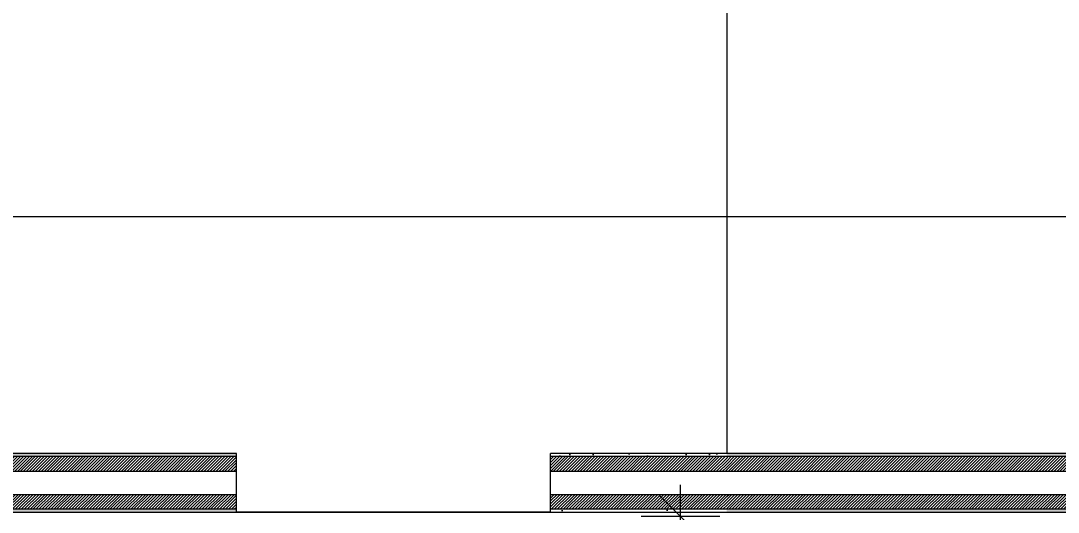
# Model space of a CAD drawing. Header units: millimetres. Extents: x 141848 to 1648660, y -821378 to -151356.
# Drawn here: x 393203 to 398159, y -231396 to -229049 of the extents above; entities that cross this region are included whole.
import ezdxf

# ---------------------------------------------------------------- set-up
doc = ezdxf.new("R2010")
doc.units = ezdxf.units.MM
doc.header["$MEASUREMENT"] = 0
doc.linetypes.add('Wipeout_Contour', pattern=[1000, 0, -1000])
for name, color, linetype in [('Cotations - 1_100', 7, 'Continuous'), ('Nouveau_0', 7, 'Continuous'), ('Portes ARCHICAD', 7, 'Continuous'), ('Sols_ Dalles', 7, 'Continuous')]:
    doc.layers.add(name, color=color, linetype=linetype)
doc.styles.add('STYLE_GENERE_2', font='')
doc.styles.get('STYLE_GENERE_2').set_extended_font_data('Arial')
doc.dimstyles.new('STYLE_GENERE__1', dxfattribs={"dimtxt": 250, "dimasz": 190, "dimexe": 1.25, "dimexo": 0.625, "dimgap": 0, "dimtad": 1, "dimlfac": 0.001, "dimtxsty": 'STYLE_GENERE_2', "dimblk": 'ARROWHEAD_6', "dimblk1": 'ARROWHEAD_6', "dimblk2": 'ARROWHEAD_6', "dimcen": 2.5, "dimse1": 1, "dimse2": 1, "dimclrd": 7, "dimclre": 7, "dimclrt": 7, "dimazin": 3, "dimtfac": 1, "dimtmove": 0, "dimatfit": 3})
doc.dimstyles.new('STYLE_GENERE__2', dxfattribs={"dimtxt": 250, "dimasz": 190, "dimexe": 1.25, "dimexo": 0.625, "dimgap": 0, "dimtad": 1, "dimlfac": 0.001, "dimtxsty": 'STYLE_GENERE_2', "dimblk": 'ARROWHEAD_6', "dimblk1": 'ARROWHEAD_6', "dimblk2": 'ARROWHEAD_6', "dimcen": 2.5, "dimse1": 1, "dimse2": 1, "dimclrd": 7, "dimclre": 7, "dimclrt": 7, "dimazin": 3, "dimtfac": 1, "dimtmove": 0, "dimatfit": 3})
pattern_1 = [(45, (0, 175), (-55.684659, 55.684659), [0, -52.5, 0, -78.75]), (110, (175, 175), (74.000794, 26.934086), [0, -38.5, 0, -66.5])]
pattern_2 = [(45, (0, 0), (-7.07106781, 7.07106781), [])]

# ---------------------------------------------------------------- blocks, each defined once
blk = doc.blocks.new('Mur_248_2', base_point=(404275.6, -231395.6))
at = {"color": 254, "linetype": 'Wipeout_Contour', "lineweight": 0, "ltscale": 1848890.019998213}
blk.add_wipeout([(403995.6, -231115.6), (396575.1, -231115.6), (396575.1, -231130.6), (403995.6, -231130.6)], dxfattribs=at)
at = {"color": 254, "linetype": 'Wipeout_Contour', "lineweight": 0, "ltscale": 1849420.300529015}
blk.add_wipeout([(396575.1, -231395.6), (403995.6, -231395.6), (403995.6, -231380.6), (396575.1, -231380.6)], dxfattribs=at)
at = {"linetype": 'Continuous', "lineweight": 5, "true_color": 0x5f5f5f}
h = blk.add_hatch(dxfattribs=at)
h.set_pattern_fill('Enduit_0002', color=251, style=0, pattern_type=2)
h.set_pattern_definition(pattern_1)
h.paths.add_polyline_path([(403995.6, -231115.6), (396575.1, -231115.6), (396575.1, -231130.6), (403995.6, -231130.6)])
h = blk.add_hatch(dxfattribs=at)
h.set_pattern_fill('Enduit_0002', color=251, style=0, pattern_type=2)
h.set_pattern_definition(pattern_1)
h.paths.add_polyline_path([(396575.1, -231395.6), (403995.6, -231395.6), (403995.6, -231380.6), (396575.1, -231380.6)])
at = {"color": 254, "linetype": 'Wipeout_Contour', "lineweight": 0, "ltscale": 1849335.228710483}
blk.add_wipeout([(396575.1, -231380.6), (403995.6, -231380.6), (403995.6, -231310.6), (396575.1, -231310.6)], dxfattribs=at)
at = {"linetype": 'Continuous', "lineweight": 5, "true_color": 0x5f5f5f}
h = blk.add_hatch(dxfattribs=at)
h.set_pattern_fill('Briques_terre_cuite__int_94', color=251, style=0, pattern_type=2)
h.set_pattern_definition(pattern_2)
h.paths.add_polyline_path([(396575.1, -231380.6), (403995.6, -231380.6), (403995.6, -231310.6), (396575.1, -231310.6)])
at = {"color": 7, "linetype": 'Continuous', "lineweight": 5}
blk.add_line((396575.1, -231380.6), (403995.6, -231380.6), dxfattribs=at)
at = {"color": 7, "linetype": 'Continuous', "lineweight": 5, "flags": 128}
blk.add_lwpolyline([(396575.1, -231395.6), (403995.6, -231395.6)], dxfattribs=at)
at = {"color": 254, "linetype": 'Wipeout_Contour', "lineweight": 0, "ltscale": 1849155.113036918}
blk.add_wipeout([(396575.1, -231310.6), (403995.6, -231310.6), (403995.6, -231200.6), (396575.1, -231200.6)], dxfattribs=at)
at = {"color": 7, "linetype": 'Continuous', "lineweight": 5}
blk.add_line((396575.1, -231310.6), (403995.6, -231310.6), dxfattribs=at)
at = {"color": 254, "linetype": 'Wipeout_Contour', "lineweight": 0, "ltscale": 1848975.03815749}
blk.add_wipeout([(396575.1, -231200.6), (403995.6, -231200.6), (403995.6, -231130.6), (396575.1, -231130.6)], dxfattribs=at)
at = {"linetype": 'Continuous', "lineweight": 5, "true_color": 0x5f5f5f}
h = blk.add_hatch(dxfattribs=at)
h.set_pattern_fill('Briques_terre_cuite__int_94', color=251, style=0, pattern_type=2)
h.set_pattern_definition(pattern_2)
h.paths.add_polyline_path([(396575.1, -231200.6), (403995.6, -231200.6), (403995.6, -231130.6), (396575.1, -231130.6)])
at = {"color": 7, "linetype": 'Continuous', "lineweight": 5}
for p, q in [((403995.6, -231130.6), (396575.1, -231130.6)), ((396575.1, -231200.6), (403995.6, -231200.6))]:
    blk.add_line(p, q, dxfattribs=at)
at = {"color": 7, "linetype": 'Continuous', "lineweight": 5, "flags": 128}
blk.add_lwpolyline([(403995.6, -231115.6), (396575.1, -231115.6)], dxfattribs=at)
blk = doc.blocks.new('Ouverture porte simple_2')
at = {"layer": 'Portes ARCHICAD', "color": 7, "linetype": 'Continuous', "lineweight": 5}
for p, q in [((-750, 265), (-750, 280)), ((-750, 195), (-750, 265)), ((750, 265), (750, 280)), ((750, 195), (750, 265)), ((-750, 85), (-750, 195)), ((750, 85), (750, 195)), ((-750, 15), (-750, 85)), ((750, 15), (750, 85)), ((-750, 0), (-750, 15)), ((750, 0), (750, 15))]:
    blk.add_line(p, q, dxfattribs=at)
blk = doc.blocks.new('Mur_333_2', base_point=(396575.1, -231395.6))
at = {"color": 254, "linetype": 'Wipeout_Contour', "lineweight": 0, "ltscale": 1806657.915076346}
blk.add_wipeout([(381840.2, -231115.6), (381840.2, -231130.6), (394234.2, -231130.6), (394234.2, -231115.6)], dxfattribs=at)
at = {"color": 254, "linetype": 'Wipeout_Contour', "lineweight": 0, "ltscale": 1834585.112847356}
blk.add_wipeout([(395734.2, -231115.6), (395734.2, -231130.6), (396575.1, -231130.6), (396575.1, -231115.6)], dxfattribs=at)
at = {"color": 254, "linetype": 'Wipeout_Contour', "lineweight": 0, "ltscale": 1806747.408996534}
blk.add_wipeout([(394234.2, -231380.6), (381575.2, -231380.6), (381575.2, -231395.6), (394234.2, -231395.6)], dxfattribs=at)
at = {"color": 254, "linetype": 'Wipeout_Contour', "lineweight": 0, "ltscale": 1835119.501645701}
blk.add_wipeout([(396575.1, -231380.6), (395734.2, -231380.6), (395734.2, -231395.6), (396575.1, -231395.6)], dxfattribs=at)
at = {"linetype": 'Continuous', "lineweight": 5, "true_color": 0x5f5f5f}
h = blk.add_hatch(dxfattribs=at)
h.set_pattern_fill('Enduit_0002', color=251, style=0, pattern_type=2)
h.set_pattern_definition(pattern_1)
h.paths.add_polyline_path([(381840.2, -231115.6), (381840.2, -231130.6), (394234.2, -231130.6), (394234.2, -231115.6)])
h = blk.add_hatch(dxfattribs=at)
h.set_pattern_fill('Enduit_0002', color=251, style=0, pattern_type=2)
h.set_pattern_definition(pattern_1)
h.paths.add_polyline_path([(395734.2, -231115.6), (395734.2, -231130.6), (396575.1, -231130.6), (396575.1, -231115.6)])
h = blk.add_hatch(dxfattribs=at)
h.set_pattern_fill('Enduit_0002', color=251, style=0, pattern_type=2)
h.set_pattern_definition(pattern_1)
h.paths.add_polyline_path([(394234.2, -231380.6), (381575.2, -231380.6), (381575.2, -231395.6), (394234.2, -231395.6)])
h = blk.add_hatch(dxfattribs=at)
h.set_pattern_fill('Enduit_0002', color=251, style=0, pattern_type=2)
h.set_pattern_definition(pattern_1)
h.paths.add_polyline_path([(396575.1, -231380.6), (395734.2, -231380.6), (395734.2, -231395.6), (396575.1, -231395.6)])
at = {"color": 254, "linetype": 'Wipeout_Contour', "lineweight": 0, "ltscale": 1806780.037284753}
blk.add_wipeout([(381645.2, -231380.6), (394234.2, -231380.6), (394234.2, -231310.6), (381645.2, -231310.6)], dxfattribs=at)
at = {"color": 254, "linetype": 'Wipeout_Contour', "lineweight": 0, "ltscale": 1835033.770950255}
blk.add_wipeout([(395734.2, -231380.6), (396575.1, -231380.6), (396575.1, -231310.6), (395734.2, -231310.6)], dxfattribs=at)
at = {"linetype": 'Continuous', "lineweight": 5, "true_color": 0x5f5f5f}
h = blk.add_hatch(dxfattribs=at)
h.set_pattern_fill('Briques_terre_cuite__int_94', color=251, style=0, pattern_type=2)
h.set_pattern_definition(pattern_2)
h.paths.add_polyline_path([(381645.2, -231380.6), (394234.2, -231380.6), (394234.2, -231310.6), (381645.2, -231310.6)])
h = blk.add_hatch(dxfattribs=at)
h.set_pattern_fill('Briques_terre_cuite__int_94', color=251, style=0, pattern_type=2)
h.set_pattern_definition(pattern_2)
h.paths.add_polyline_path([(395734.2, -231380.6), (396575.1, -231380.6), (396575.1, -231310.6), (395734.2, -231310.6)])
at = {"color": 7, "linetype": 'Continuous', "lineweight": 5}
for p, q in [((381645.2, -231380.6), (394234.2, -231380.6)), ((394234.2, -231395.6), (394234.2, -231380.6)), ((395734.2, -231380.6), (396575.1, -231380.6)), ((395734.2, -231395.6), (395734.2, -231380.6))]:
    blk.add_line(p, q, dxfattribs=at)
at = {"color": 7, "linetype": 'Continuous', "lineweight": 5, "flags": 128}
for points in [[(381575.2, -231395.6), (394234.2, -231395.6)], [(395734.2, -231395.6), (396575.1, -231395.6)]]:
    blk.add_lwpolyline(points, dxfattribs=at)
at = {"color": 254, "linetype": 'Wipeout_Contour', "lineweight": 0, "ltscale": 1806783.821864869}
blk.add_wipeout([(381755.2, -231310.6), (394234.2, -231310.6), (394234.2, -231200.6), (381755.2, -231200.6)], dxfattribs=at)
at = {"color": 254, "linetype": 'Wipeout_Contour', "lineweight": 0, "ltscale": 1834852.259648356}
blk.add_wipeout([(395734.2, -231310.6), (396575.1, -231310.6), (396575.1, -231200.6), (395734.2, -231200.6)], dxfattribs=at)
at = {"color": 7, "linetype": 'Continuous', "lineweight": 5}
for p, q in [((381755.2, -231310.6), (394234.2, -231310.6)), ((394234.2, -231380.6), (394234.2, -231310.6)), ((395734.2, -231310.6), (396575.1, -231310.6)), ((395734.2, -231380.6), (395734.2, -231310.6))]:
    blk.add_line(p, q, dxfattribs=at)
at = {"color": 254, "linetype": 'Wipeout_Contour', "lineweight": 0, "ltscale": 1806719.265080628}
blk.add_wipeout([(381825.2, -231200.6), (394234.2, -231200.6), (394234.2, -231130.6), (381825.2, -231130.6)], dxfattribs=at)
at = {"color": 254, "linetype": 'Wipeout_Contour', "lineweight": 0, "ltscale": 1834670.790029041}
blk.add_wipeout([(395734.2, -231200.6), (396575.1, -231200.6), (396575.1, -231130.6), (395734.2, -231130.6)], dxfattribs=at)
at = {"linetype": 'Continuous', "lineweight": 5, "true_color": 0x5f5f5f}
h = blk.add_hatch(dxfattribs=at)
h.set_pattern_fill('Briques_terre_cuite__int_94', color=251, style=0, pattern_type=2)
h.set_pattern_definition(pattern_2)
h.paths.add_polyline_path([(381825.2, -231200.6), (394234.2, -231200.6), (394234.2, -231130.6), (381825.2, -231130.6)])
h = blk.add_hatch(dxfattribs=at)
h.set_pattern_fill('Briques_terre_cuite__int_94', color=251, style=0, pattern_type=2)
h.set_pattern_definition(pattern_2)
h.paths.add_polyline_path([(395734.2, -231200.6), (396575.1, -231200.6), (396575.1, -231130.6), (395734.2, -231130.6)])
at = {"color": 7, "linetype": 'Continuous', "lineweight": 5}
for p, q in [((394234.2, -231130.6), (381840.2, -231130.6)), ((394234.2, -231130.6), (394234.2, -231115.6)), ((394234.2, -231200.6), (394234.2, -231130.6)), ((395734.2, -231130.6), (395734.2, -231115.6)), ((396575.1, -231130.6), (395734.2, -231130.6)), ((395734.2, -231200.6), (395734.2, -231130.6)), ((381825.2, -231200.6), (394234.2, -231200.6)), ((394234.2, -231310.6), (394234.2, -231200.6)), ((395734.2, -231200.6), (396575.1, -231200.6)), ((395734.2, -231310.6), (395734.2, -231200.6))]:
    blk.add_line(p, q, dxfattribs=at)
at = {"color": 7, "linetype": 'Continuous', "lineweight": 5, "flags": 128}
for points in [[(394234.2, -231115.6), (381840.2, -231115.6)], [(396575.1, -231115.6), (395734.2, -231115.6)]]:
    blk.add_lwpolyline(points, dxfattribs=at)
at = {"layer": 'Portes ARCHICAD', "color": 7, "linetype": 'Continuous', "lineweight": 5, "xscale": -1, "zscale": 1000}
blk.add_blockref('Ouverture porte simple_2', (394984.2, -231395.6), dxfattribs=at)
blk = doc.blocks.new('*D1005')
at = {"layer": 'Cotations - 1_100', "color": 7, "linetype": 'Continuous', "lineweight": 5}
for p, q in [((381840.2, -230171.2), (381840.2, -229796.2)), ((403995.6, -230171.2), (403995.6, -229796.2)), ((381940.2, -229883.7), (381740.2, -230083.7)), ((404095.6, -229883.7), (403895.6, -230083.7)), ((381690.2, -229983.7), (381840.2, -229983.7)), ((381840.2, -229983.7), (403995.6, -229983.7))]:
    blk.add_line(p, q, dxfattribs=at)
at = {"layer": 'Cotations - 1_100', "color": 7, "lineweight": 5, "char_height": 250, "attachment_point": 7, "style": 'STYLE_GENERE_2'}
for s, insert in [('\\A1;{\\pql;\\fArial|b0|i0|c0|p38;22,16}', (392157.9, -229933.7)), ('\\A1;{\\pql;\\fArial|b0|i0|c0|p38;0,28}', (403230.4, -229933.7))]:
    blk.add_mtext(s, dxfattribs=dict(at, insert=insert))
blk = doc.blocks.new('ARROWHEAD_6')
at = {"color": 0, "linetype": 'Continuous', "lineweight": 0}
for p, q in [((-0.5, -0.5), (0.5, 0.5)), ((0, 0), (-1, 0))]:
    blk.add_line(p, q, dxfattribs=at)
blk = doc.blocks.new('*D1088')
at = {"layer": 'Cotations - 1_100', "color": 7, "linetype": 'Continuous', "lineweight": 5}
for p, q in [((396354.2, -231415.6), (396354.2, -231265.6)), ((396454.2, -231515.6), (396254.2, -231315.6)), ((396541.7, -231415.6), (396166.7, -231415.6)), ((396354.2, -231695.6), (396354.2, -231415.6)), ((396254.2, -231595.6), (396454.2, -231795.6)), ((396541.7, -231695.6), (396166.7, -231695.6))]:
    blk.add_line(p, q, dxfattribs=at)

msp = doc.modelspace()

# ---------------------------------------------------------------- linework, layer by layer
at = {"layer": 'Sols_ Dalles', "color": 7, "linetype": 'Continuous', "lineweight": 5, "flags": 128}
msp.add_lwpolyline([(381519.953, -188437.176), (396575.061, -188437.176), (396575.061, -231395.57), (381519.953, -231395.57)], close=True, dxfattribs=at)

# ---------------------------------------------------------------- next in the draw order: block references
at = {"color": 7, "lineweight": 5}
msp.add_blockref('Mur_248_2', (404275.553, -231395.57), dxfattribs=at)

# ---------------------------------------------------------------- next in the draw order: block references
msp.add_blockref('Mur_333_2', (396575.061, -231395.57), dxfattribs=at)

# ---------------------------------------------------------------- next in the draw order: linework, layer by layer
at = {"layer": 'Nouveau_0', "color": 7, "linetype": 'Continuous', "lineweight": 5}
msp.add_lwpolyline([(414075.553, -231395.57), (414075.553, -259395.57), (381575.553, -259395.57), (381575.553, -231395.57)], close=True, dxfattribs=at)

# ---------------------------------------------------------------- next in the draw order: dimensions: what is measured, and where the dimension line sits
at = {"layer": 'Cotations - 1_100', "color": 7, "linetype": 'Continuous', "lineweight": 5}
dim = msp.add_linear_dim(base=(403995.553, -229983.656), p1=(381840.201, -231115.57), p2=(403995.553, -231200.57), dimstyle='STYLE_GENERE__1', dxfattribs=at)
dim.commit()
dim.dimension.update_dxf_attribs({"geometry": '*D1005', "text_midpoint": (392577.877, -229808.656), "dimtype": 160})
dim = msp.add_linear_dim(base=(396354.208, -231415.57), p1=(397817.381, -231695.57), p2=(397817.381, -231415.57), angle=90, dimstyle='STYLE_GENERE__2', dxfattribs=at)
dim.commit()
dim.dimension.update_dxf_attribs({"geometry": '*D1088', "text_midpoint": (396179.208, -232136.009), "dimtype": 160, "text_rotation": 90})

doc.saveas('drawing.dxf')
